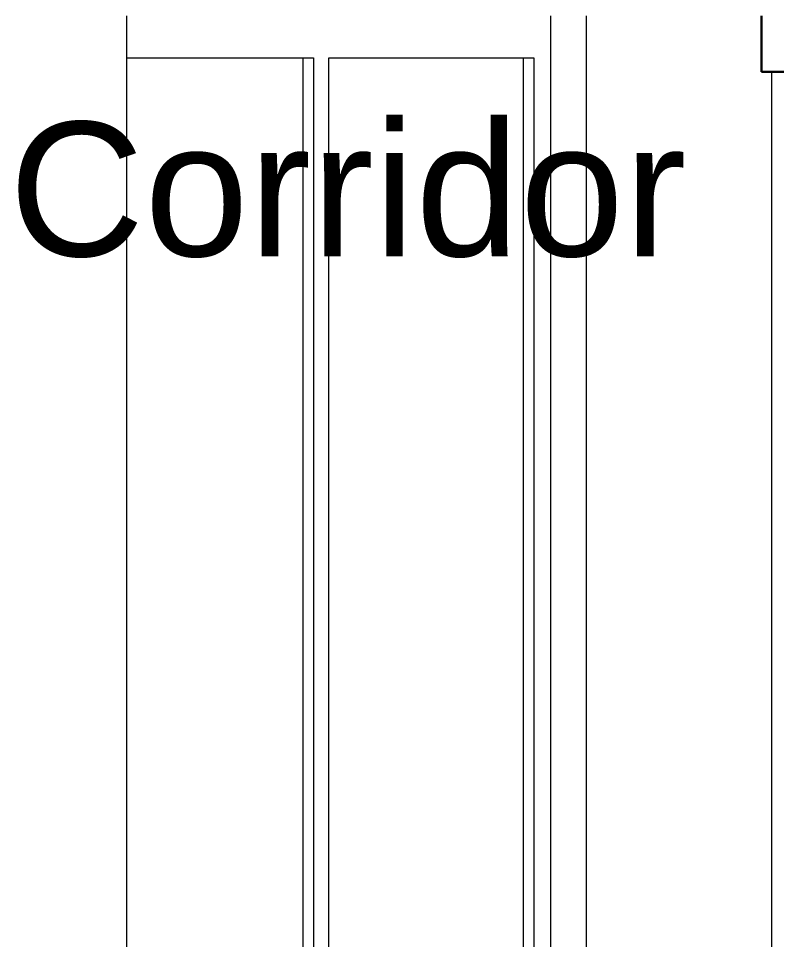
# Model space of a CAD drawing. Header units: millimetres. Extents: x -48147 to 1436659, y -488302 to 18123.
# Drawn here: x 1424418 to 1425406, y -469987 to -468786 of the extents above; entities that cross this region are included whole.
import ezdxf

# ---------------------------------------------------------------- set-up
doc = ezdxf.new("R2010")
doc.units = ezdxf.units.MM
doc.header["$MEASUREMENT"] = 0
doc.linetypes.add('Wipeout_Contour', pattern=[1000, 0, -1000])
doc.layers.add('A-95-P_Text_1_50_GA_Pen_No__1', color=7, linetype='Continuous', lineweight=13)
doc.layers.add('New_ArchiCAD Windows_Pen_No__87', color=8, linetype='Continuous', lineweight=20)
for name, color, linetype in [('New_A-25-M_Wall_Int', 7, 'Continuous'), ('New_ArchiCAD Doors', 7, 'Continuous'), ('New_ArchiCAD Windows', 7, 'Continuous')]:
    doc.layers.add(name, color=color, linetype=linetype)
for name, color, linetype, lineweight, true_color in [('New_ArchiCAD Doors_Pen_No__43', 7, 'Continuous', 30, 0x444444), ('New_ArchiCAD Doors_Pen_No__63', 7, 'Continuous', 20, 0x606060), ('New_ArchiCAD Windows_Pen_No__63', 7, 'Continuous', 20, 0x606060)]:
    doc.layers.add(name, color=color, linetype=linetype, lineweight=lineweight, true_color=true_color)
doc.styles.add('GENERATED_STYLE_2', font='')
doc.styles.get('GENERATED_STYLE_2').set_extended_font_data('Swis721 BT')

# ---------------------------------------------------------------- blocks, each defined once
blk = doc.blocks.new('Section Elem_12_2', base_point=(1424163.9, -483032.8))
at = {"color": 254, "linetype": 'Wipeout_Contour', "lineweight": 0, "ltscale": 9003367.893863212}
blk.add_wipeout([(1425111.7, -468782.8), (1425111.7, -468837.8), (1425111.7, -470727.8), (1425111.7, -470782.8), (1425157.6, -470782.8), (1425157.6, -468782.8)], dxfattribs=at).dxf.layer = 'New_A-25-M_Wall_Int'
blk = doc.blocks.new('Section Elem_180_2', base_point=(1424163.9, -483032.8))
at = {"color": 254, "linetype": 'Wipeout_Contour', "lineweight": 0, "ltscale": 6003370.857241366}
blk.add_wipeout([(1425412.4, -468855.8), (1425399.3, -468855.8), (1425399.3, -470816.8), (1425412.4, -470816.8)], dxfattribs=at).dxf.layer = 'New_ArchiCAD Doors'
at = {"color": 254, "linetype": 'Wipeout_Contour', "lineweight": 0, "ltscale": 6002230.057114387}
blk.add_wipeout([(1425495.3, -468855.8), (1425495.3, -468782.8), (1425386.2, -468782.8), (1425386.2, -468855.8)], dxfattribs=at).dxf.layer = 'New_ArchiCAD Doors'
at = {"layer": 'New_ArchiCAD Doors_Pen_No__43', "linetype": 'Continuous'}
for p in [(1425386.2, -468782.8), (1425495.3, -468855.8)]:
    blk.add_line(p, (1425386.2, -468855.8), dxfattribs=at)
at = {"layer": 'New_ArchiCAD Doors_Pen_No__63', "linetype": 'Continuous'}
blk.add_line((1425399.3, -468855.8), (1425399.3, -470816.8), dxfattribs=at)
blk = doc.blocks.new('Section Elem_201_2', base_point=(1424163.9, -483032.8))
at = {"layer": 'New_ArchiCAD Windows_Pen_No__87', "linetype": 'Continuous'}
blk.add_line((1425157.6, -468782.8), (1425157.6, -470782.8), dxfattribs=at)
at = {"color": 254, "linetype": 'Wipeout_Contour', "lineweight": 0, "ltscale": 6000986.343780308}
blk.add_wipeout([(1424788.9, -470727.8), (1424802.7, -470727.8), (1424802.7, -468837.8), (1424788.9, -468837.8)], dxfattribs=at).dxf.layer = 'New_ArchiCAD Windows'
at = {"color": 254, "linetype": 'Wipeout_Contour', "lineweight": 0, "ltscale": 6002077.033832775}
blk.add_wipeout([(1425076.1, -470727.8), (1425089.8, -470727.8), (1425089.8, -468837.8), (1425076.1, -468837.8)], dxfattribs=at).dxf.layer = 'New_ArchiCAD Windows'
at = {"color": 254, "linetype": 'Wipeout_Contour', "lineweight": 0, "ltscale": 6001050.342635796}
blk.add_wipeout([(1424802.7, -470727.8), (1424822.6, -470727.8), (1424822.6, -468837.8), (1424802.7, -468837.8)], dxfattribs=at).dxf.layer = 'New_ArchiCAD Windows'
at = {"color": 254, "linetype": 'Wipeout_Contour', "lineweight": 0, "ltscale": 6002144.821106846}
blk.add_wipeout([(1425111.7, -470727.8), (1425111.7, -468837.8), (1425089.8, -468837.8), (1425089.8, -470727.8)], dxfattribs=at).dxf.layer = 'New_ArchiCAD Windows'
at = {"color": 254, "linetype": 'Wipeout_Contour', "lineweight": 0, "ltscale": 10500082.82762924}
blk.add_wipeout([(1424559.5, -468782.8), (1424559.5, -468837.8), (1424802.7, -468837.8), (1424822.6, -468837.8), (1425089.8, -468837.8), (1425111.7, -468837.8), (1425111.7, -468782.8)], dxfattribs=at).dxf.layer = 'New_ArchiCAD Windows'
at = {"layer": 'New_ArchiCAD Windows_Pen_No__63', "linetype": 'Continuous'}
for p, q in [((1425111.7, -468837.8), (1425111.7, -468782.8)), ((1424802.7, -468837.8), (1424802.7, -470727.8)), ((1425089.8, -468837.8), (1425089.8, -470727.8)), ((1425111.7, -470727.8), (1425111.7, -468837.8))]:
    blk.add_line(p, q, dxfattribs=at)
at = {"color": 254, "linetype": 'Wipeout_Contour', "lineweight": 0, "ltscale": 6000524.314178286}
blk.add_wipeout([(1424559.5, -470727.8), (1424788.9, -470727.8), (1424788.9, -468837.8), (1424559.5, -468837.8)], dxfattribs=at).dxf.layer = 'New_ArchiCAD Windows'
at = {"color": 254, "linetype": 'Wipeout_Contour', "lineweight": 0, "ltscale": 6001569.559410851}
blk.add_wipeout([(1425076.1, -468837.8), (1424822.6, -468837.8), (1424822.6, -470727.8), (1425076.1, -470727.8)], dxfattribs=at).dxf.layer = 'New_ArchiCAD Windows'
at = {"layer": 'New_ArchiCAD Windows_Pen_No__63', "linetype": 'Continuous'}
for p, q in [((1424559.5, -468837.8), (1424802.7, -468837.8)), ((1424788.9, -470727.8), (1424788.9, -468837.8)), ((1424822.6, -470727.8), (1424822.6, -468837.8)), ((1424822.6, -468837.8), (1425089.8, -468837.8)), ((1425076.1, -470727.8), (1425076.1, -468837.8))]:
    blk.add_line(p, q, dxfattribs=at)
at = {"layer": 'New_ArchiCAD Windows_Pen_No__87', "linetype": 'Continuous'}
blk.add_line((1424559.5, -470782.8), (1424559.5, -468782.8), dxfattribs=at)

msp = doc.modelspace()

# ---------------------------------------------------------------- block references
at = {"layer": 'New_A-25-M_Wall_Int'}
msp.add_blockref('Section Elem_12_2', (1424163.9, -483032.8), dxfattribs=at)
at = {"layer": 'New_ArchiCAD Doors'}
msp.add_blockref('Section Elem_180_2', (1424163.9, -483032.8), dxfattribs=at)

# ---------------------------------------------------------------- next in the draw order: block references
at = {"layer": 'New_ArchiCAD Windows'}
msp.add_blockref('Section Elem_201_2', (1424163.9, -483032.8), dxfattribs=at)

# ---------------------------------------------------------------- next in the draw order: texts
at = {"layer": 'A-95-P_Text_1_50_GA_Pen_No__1', "linetype": 'Continuous', "insert": (1424847.1, -468921.2), "char_height": 175, "attachment_point": 2, "style": 'GENERATED_STYLE_2'}
msp.add_mtext('\\A1;{\\fSwis721 BT|b0|i0|c0|p34;Corridor}', dxfattribs=at)

doc.saveas('drawing.dxf')
